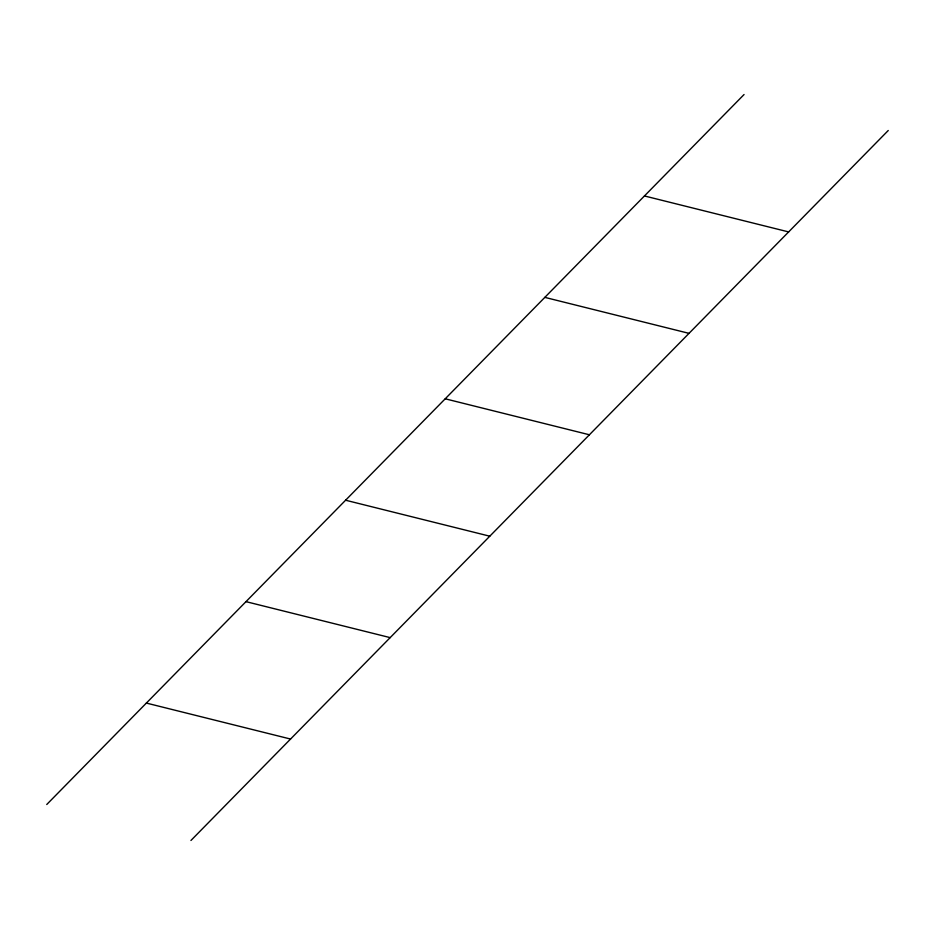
<?xml version="1.0" encoding="UTF-8"?>
<svg xmlns="http://www.w3.org/2000/svg" width="935" height="935" viewBox="0 0 935 935"><rect width="100%" height="100%" fill="white"/><g stroke="black" fill="none" stroke-linecap="round" stroke-linejoin="round"><path stroke-width="1.4" d="M46.75 804.497L744.061 94.528M190.939 840.471L888.25 130.503M644.449 195.953L788.637 231.927M544.825 297.377L689.013 333.351M445.212 398.801L589.401 434.775M345.599 500.225L489.788 536.199M245.987 601.649L390.175 637.623M146.363 703.073L290.551 739.047"/></g></svg>
